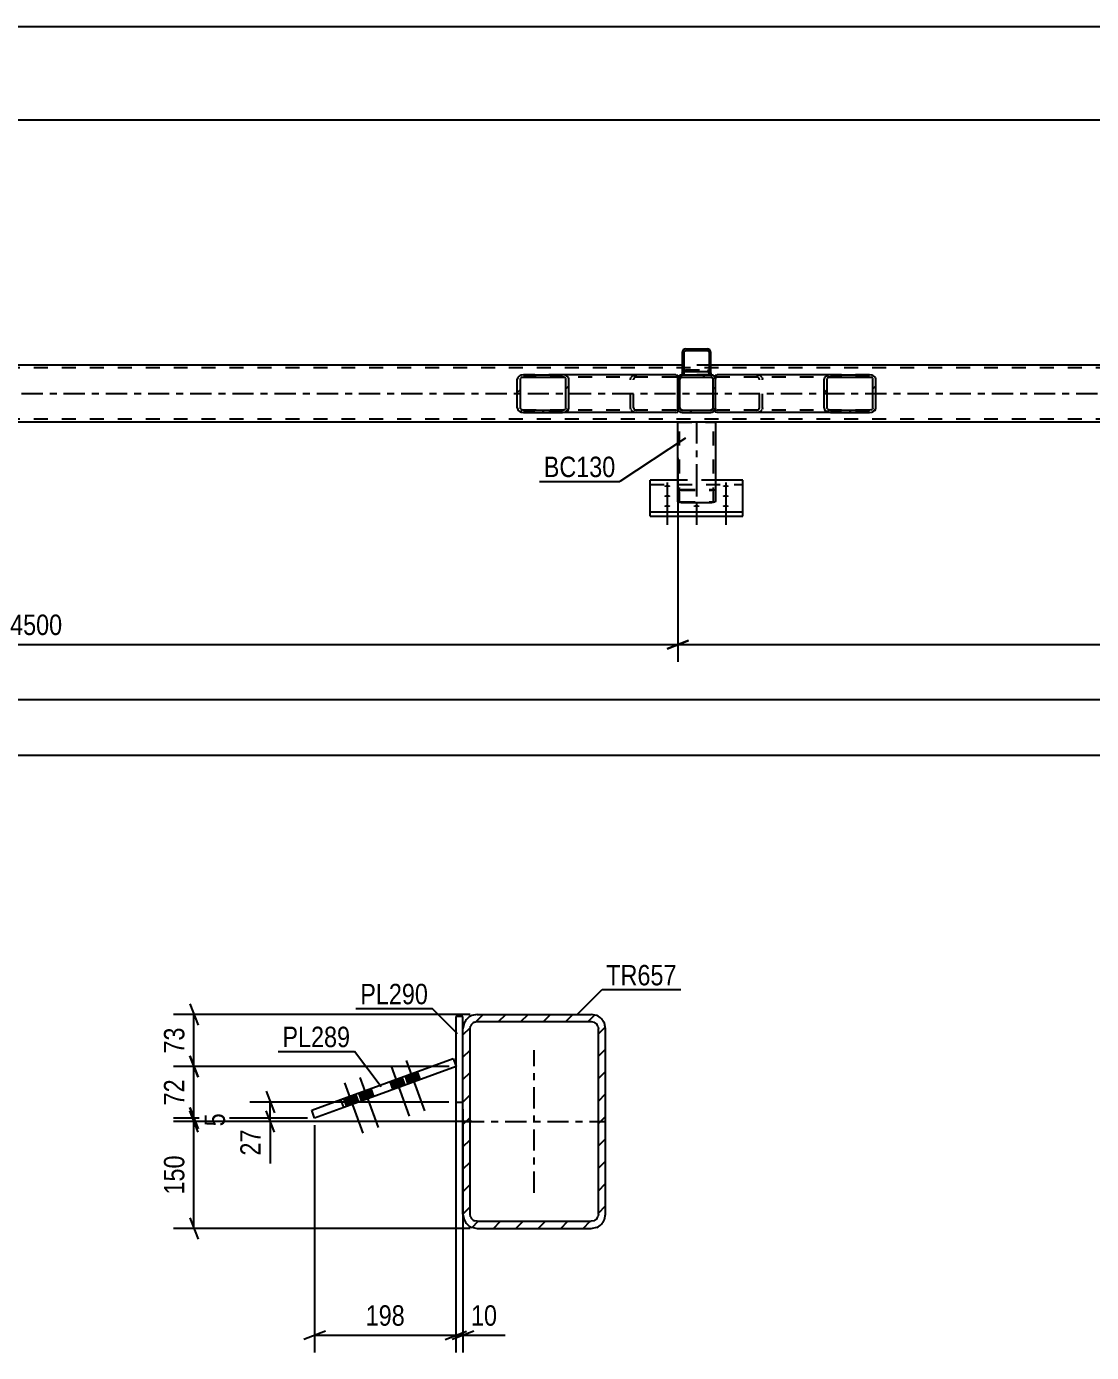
# Model space of a CAD drawing. Header units: millimetres. Extents: x -174 to 1015, y -641 to 200.
# Drawn here: x 566.7 to 716.1, y -390.1 to -204.1 of the extents above; entities that cross this region are included whole.
import ezdxf

# ---------------------------------------------------------------- set-up
doc = ezdxf.new("R2010")
doc.units = ezdxf.units.MM
doc.linetypes.add('DXK_LINE_DOT2', pattern=[3.9198, 1.9599, -1.9599])
doc.linetypes.add('DXK_LINE_DOT3', pattern=[5.9187, 2.979, -0.9799, 0.9799, -0.9799])
doc.styles.add('Arial Narrow', font='ARIALN.TTF', dxfattribs={"height": 0.2})

# ---------------------------------------------------------------- blocks, each defined once
blk = doc.blocks.new('Part-814735029-2533 - 2428')
at = {"linetype": 'Continuous'}
h = blk.add_hatch(dxfattribs=at)
h.set_pattern_fill('', scale=0.7, style=0, pattern_type=0)
h.set_pattern_definition([(45, (642.2933, -258.1836), (-1.57154, 1.57154), [])])
h.paths.add_polyline_path([(641.96, -258.23), (642.29, -258.18), (642.58, -258.04), (642.77, -257.84), (642.84, -257.59), (642.84, -253.59), (642.77, -253.35), (642.58, -253.14), (642.29, -253), (641.96, -252.95), (636.47, -252.95), (636.13, -253), (635.84, -253.14), (635.65, -253.35), (635.59, -253.59), (635.59, -257.59), (635.65, -257.84), (635.84, -258.04), (636.13, -258.18), (636.47, -258.23)])
h.paths.add_polyline_path([(636.3, -257.89), (636.16, -257.82), (636.06, -257.71), (636.03, -257.59), (636.03, -253.59), (636.06, -253.47), (636.16, -253.37), (636.3, -253.3), (636.47, -253.27), (641.96, -253.27), (642.13, -253.3), (642.27, -253.37), (642.36, -253.47), (642.4, -253.59), (642.4, -257.59), (642.36, -257.71), (642.27, -257.82), (642.13, -257.89), (641.96, -257.91), (636.47, -257.91)])
at = {"color": 2, "linetype": 'Continuous'}
for p, q in [((635.65, -253.35), (635.59, -253.59)), ((635.59, -257.59), (635.59, -253.59)), ((636.03, -253.59), (636.06, -253.47)), ((636.03, -257.59), (636.03, -253.59)), ((636.47, -252.95), (636.13, -253)), ((636.3, -253.3), (636.47, -253.27)), ((636.47, -252.95), (641.96, -252.95)), ((636.47, -253.27), (641.96, -253.27)), ((657.84, -252.95), (641.96, -252.95)), ((642.29, -253), (641.96, -252.95)), ((641.96, -253.27), (642.13, -253.3)), ((642.36, -253.47), (642.4, -253.59)), ((642.4, -257.59), (642.4, -253.59)), ((642.84, -253.59), (642.77, -253.35)), ((642.84, -257.59), (642.84, -253.59)), ((657.84, -252.95), (658.1, -252.99)), ((658.1, -252.99), (658.1, -253)), ((658.1, -253), (658.1, -253.14)), ((658.1, -253.14), (658.1, -253.59)), ((635.59, -257.59), (635.65, -257.84)), ((636.06, -257.71), (636.03, -257.59)), ((636.13, -258.18), (636.47, -258.23)), ((636.47, -257.91), (636.3, -257.89)), ((636.47, -257.91), (641.96, -257.91)), ((636.47, -258.23), (641.96, -258.23)), ((642.13, -257.89), (641.96, -257.91)), ((641.96, -258.23), (642.29, -258.18)), ((657.84, -258.23), (641.96, -258.23)), ((642.4, -257.59), (642.36, -257.71)), ((642.77, -257.84), (642.84, -257.59)), ((657.84, -258.23), (658.1, -258.2)), ((658.1, -258.2), (658.1, -257.59))]:
    blk.add_line(p, q, dxfattribs=at)
at = {"color": 7, "linetype": 'DXK_LINE_DOT2'}
for p, q in [((641.96, -252.95), (636.47, -252.95)), ((657.84, -253.27), (636.47, -253.27)), ((651.47, -253.59), (651.54, -253.35)), ((651.47, -257.59), (651.47, -253.59)), ((651.95, -253.47), (651.91, -253.59)), ((651.91, -257.59), (651.91, -253.59)), ((652.02, -253), (652.35, -252.95)), ((652.35, -253.27), (652.18, -253.3)), ((658.01, -253.3), (657.84, -253.27)), ((658.1, -253.34), (658.01, -253.3)), ((658.1, -252.99), (658.1, -252.99)), ((658.1, -253.14), (658.1, -253.34)), ((658.1, -257.59), (658.1, -253.35)), ((657.84, -257.91), (636.47, -257.91)), ((641.96, -258.23), (636.47, -258.23)), ((651.54, -257.84), (651.47, -257.59)), ((651.91, -257.59), (651.95, -257.71)), ((652.35, -258.23), (652.02, -258.18)), ((652.18, -257.89), (652.35, -257.91)), ((657.84, -257.91), (658.01, -257.89)), ((658.01, -257.89), (658.1, -257.84))]:
    blk.add_line(p, q, dxfattribs=at)
at = {"color": 2, "linetype": 'Continuous'}
for centre, radius, start, end in [((636.33, -253.78), 0.802, 104.5548, 147.5896), ((636.4, -253.68), 0.401, 104.5548, 147.5896), ((642.02, -253.68), 0.401, 32.4104, 75.4452), ((642.09, -253.78), 0.802, 32.4104, 75.4452), ((636.33, -257.41), 0.802, 212.4104, 255.4452), ((636.4, -257.5), 0.401, 212.4104, 255.4452), ((642.02, -257.5), 0.401, 284.5548, 327.5896), ((642.09, -257.41), 0.802, 284.5548, 327.5896)]:
    blk.add_arc(centre, radius, start, end, dxfattribs=at)
at = {"color": 7, "linetype": 'DXK_LINE_DOT2'}
for centre, radius, start, end in [((652.22, -253.78), 0.802, 104.5548, 147.5896), ((652.28, -253.68), 0.401, 104.5548, 147.5896), ((652.22, -257.41), 0.802, 212.4104, 255.4452), ((652.28, -257.5), 0.401, 212.4104, 255.4452)]:
    blk.add_arc(centre, radius, start, end, dxfattribs=at)
blk = doc.blocks.new('Part-814735029-2588 - 2428')
at = {"color": 2, "linetype": 'Continuous'}
for p, q in [((654.24, -272.79), (654.24, -267.74)), ((658.1, -267.74), (654.24, -267.74)), ((667.24, -267.74), (663.38, -267.74)), ((667.24, -272.79), (667.24, -267.74)), ((654.24, -272.19), (667.24, -272.19)), ((654.24, -272.79), (667.24, -272.79))]:
    blk.add_line(p, q, dxfattribs=at)
at = {"color": 7, "linetype": 'DXK_LINE_DOT2'}
for p, q in [((658.14, -267.74), (658.1, -267.74)), ((663.38, -267.74), (658.14, -267.74)), ((654.24, -268.34), (667.24, -268.34))]:
    blk.add_line(p, q, dxfattribs=at)
blk = doc.blocks.new('Bolt-814735029-2493 - 2428')
at = {"linetype": 'Continuous'}
for points in [[(656.64, -268.71), (656.55, -268.71), (656.46, -268.7), (656.38, -268.69), (656.31, -268.66), (656.26, -268.64), (656.22, -268.61), (656.2, -268.58), (656.2, -268.55), (656.22, -268.52), (656.26, -268.49), (656.31, -268.46), (656.38, -268.44), (656.46, -268.43), (656.55, -268.42), (656.64, -268.41), (656.73, -268.42), (656.82, -268.43), (656.9, -268.44), (656.97, -268.46), (657.02, -268.49), (657.06, -268.52), (657.08, -268.55), (657.08, -268.58), (657.06, -268.61), (657.02, -268.64), (656.97, -268.66), (656.9, -268.69), (656.82, -268.7), (656.73, -268.71)], [(664.84, -268.71), (664.75, -268.71), (664.66, -268.7), (664.58, -268.69), (664.51, -268.66), (664.46, -268.64), (664.42, -268.61), (664.4, -268.58), (664.4, -268.55), (664.42, -268.52), (664.46, -268.49), (664.51, -268.46), (664.58, -268.44), (664.66, -268.43), (664.75, -268.42), (664.84, -268.41), (664.93, -268.42), (665.02, -268.43), (665.1, -268.44), (665.17, -268.46), (665.22, -268.49), (665.26, -268.52), (665.28, -268.55), (665.28, -268.58), (665.26, -268.61), (665.22, -268.64), (665.17, -268.66), (665.1, -268.69), (665.02, -268.7), (664.93, -268.71)], [(656.64, -270.12), (656.55, -270.11), (656.46, -270.1), (656.38, -270.09), (656.31, -270.07), (656.26, -270.04), (656.22, -270.01), (656.2, -269.98), (656.2, -269.95), (656.22, -269.92), (656.26, -269.89), (656.31, -269.86), (656.38, -269.84), (656.46, -269.83), (656.55, -269.82), (656.64, -269.82), (656.73, -269.82), (656.82, -269.83), (656.9, -269.84), (656.97, -269.86), (657.02, -269.89), (657.06, -269.92), (657.08, -269.95), (657.08, -269.98), (657.06, -270.01), (657.02, -270.04), (656.97, -270.07), (656.9, -270.09), (656.82, -270.1), (656.73, -270.11)], [(656.64, -271.52), (656.55, -271.52), (656.46, -271.51), (656.38, -271.49), (656.31, -271.47), (656.26, -271.44), (656.22, -271.41), (656.2, -271.38), (656.2, -271.35), (656.22, -271.32), (656.26, -271.29), (656.31, -271.27), (656.38, -271.25), (656.46, -271.23), (656.55, -271.22), (656.64, -271.22), (656.73, -271.22), (656.82, -271.23), (656.9, -271.25), (656.97, -271.27), (657.02, -271.29), (657.06, -271.32), (657.08, -271.35), (657.08, -271.38), (657.06, -271.41), (657.02, -271.44), (656.97, -271.47), (656.9, -271.49), (656.82, -271.51), (656.73, -271.52)], [(660.74, -271.52), (660.65, -271.52), (660.56, -271.51), (660.48, -271.49), (660.41, -271.47), (660.36, -271.44), (660.32, -271.41), (660.3, -271.38), (660.3, -271.35), (660.32, -271.32), (660.36, -271.29), (660.41, -271.27), (660.48, -271.25), (660.56, -271.23), (660.65, -271.22), (660.74, -271.22), (660.83, -271.22), (660.92, -271.23), (661, -271.25), (661.07, -271.27), (661.12, -271.29), (661.16, -271.32), (661.18, -271.35), (661.18, -271.38), (661.16, -271.41), (661.12, -271.44), (661.07, -271.47), (661, -271.49), (660.92, -271.51), (660.83, -271.52)], [(664.84, -270.12), (664.75, -270.11), (664.66, -270.1), (664.58, -270.09), (664.51, -270.07), (664.46, -270.04), (664.42, -270.01), (664.4, -269.98), (664.4, -269.95), (664.42, -269.92), (664.46, -269.89), (664.51, -269.86), (664.58, -269.84), (664.66, -269.83), (664.75, -269.82), (664.84, -269.82), (664.93, -269.82), (665.02, -269.83), (665.1, -269.84), (665.17, -269.86), (665.22, -269.89), (665.26, -269.92), (665.28, -269.95), (665.28, -269.98), (665.26, -270.01), (665.22, -270.04), (665.17, -270.07), (665.1, -270.09), (665.02, -270.1), (664.93, -270.11)], [(664.84, -271.52), (664.75, -271.52), (664.66, -271.51), (664.58, -271.49), (664.51, -271.47), (664.46, -271.44), (664.42, -271.41), (664.4, -271.38), (664.4, -271.35), (664.42, -271.32), (664.46, -271.29), (664.51, -271.27), (664.58, -271.25), (664.66, -271.23), (664.75, -271.22), (664.84, -271.22), (664.93, -271.22), (665.02, -271.23), (665.1, -271.25), (665.17, -271.27), (665.22, -271.29), (665.26, -271.32), (665.28, -271.35), (665.28, -271.38), (665.26, -271.41), (665.22, -271.44), (665.17, -271.47), (665.1, -271.49), (665.02, -271.51), (664.93, -271.52)]]:
    blk.add_hatch(color=1, dxfattribs=at).paths.add_polyline_path(points)
at = {"color": 1, "linetype": 'Continuous'}
for p, q in [((656.64, -268.07), (656.64, -271.19)), ((656.64, -269.48), (656.64, -272.6)), ((664.84, -268.07), (664.84, -271.19)), ((664.84, -269.48), (664.84, -272.6)), ((656.64, -270.88), (656.64, -274)), ((660.74, -270.88), (660.74, -274)), ((664.84, -270.88), (664.84, -274))]:
    blk.add_line(p, q, dxfattribs=at)
at = {"color": 1, "linetype": 'DXK_LINE_DOT2'}
blk.add_line((660.74, -268.07), (660.74, -271.19), dxfattribs=at)
blk = doc.blocks.new('Part-814735029-2508 - 2428')
at = {"linetype": 'Continuous'}
h = blk.add_hatch(dxfattribs=at)
h.set_pattern_fill('', scale=0.7, style=0, pattern_type=0)
h.set_pattern_definition([(45, (685.3497, -258.1836), (-1.57154, 1.57154), [])])
h.paths.add_polyline_path([(685.01, -258.23), (685.35, -258.18), (685.63, -258.04), (685.83, -257.84), (685.89, -257.59), (685.89, -253.59), (685.83, -253.35), (685.63, -253.14), (685.35, -253), (685.01, -252.95), (679.52, -252.95), (679.19, -253), (678.9, -253.14), (678.71, -253.35), (678.64, -253.59), (678.64, -257.59), (678.71, -257.84), (678.9, -258.04), (679.19, -258.18), (679.52, -258.23)])
h.paths.add_polyline_path([(679.35, -257.89), (679.21, -257.82), (679.12, -257.71), (679.08, -257.59), (679.08, -253.59), (679.12, -253.47), (679.21, -253.37), (679.35, -253.3), (679.52, -253.27), (685.01, -253.27), (685.18, -253.3), (685.32, -253.37), (685.42, -253.47), (685.45, -253.59), (685.45, -257.59), (685.42, -257.71), (685.32, -257.82), (685.18, -257.89), (685.01, -257.91), (679.52, -257.91)])
at = {"color": 2, "linetype": 'Continuous'}
for p, q in [((663.38, -252.99), (663.64, -252.95)), ((663.38, -252.99), (663.38, -253.59)), ((679.52, -252.95), (663.64, -252.95)), ((678.71, -253.35), (678.64, -253.59)), ((678.64, -257.59), (678.64, -253.59)), ((679.08, -253.59), (679.12, -253.47)), ((679.08, -257.59), (679.08, -253.59)), ((679.52, -252.95), (679.19, -253)), ((679.35, -253.3), (679.52, -253.27)), ((679.52, -252.95), (685.01, -252.95)), ((679.52, -253.27), (685.01, -253.27)), ((685.35, -253), (685.01, -252.95)), ((685.01, -253.27), (685.18, -253.3)), ((685.42, -253.47), (685.45, -253.59)), ((685.45, -257.59), (685.45, -253.59)), ((685.89, -253.59), (685.83, -253.35)), ((685.89, -257.59), (685.89, -253.59)), ((663.38, -258.18), (663.38, -257.59)), ((663.38, -258.2), (663.38, -258.18)), ((663.64, -258.23), (663.38, -258.2)), ((679.52, -258.23), (663.64, -258.23)), ((678.64, -257.59), (678.71, -257.84)), ((679.12, -257.71), (679.08, -257.59)), ((679.19, -258.18), (679.52, -258.23)), ((679.52, -257.91), (679.35, -257.89)), ((679.52, -257.91), (685.01, -257.91)), ((679.52, -258.23), (685.01, -258.23)), ((685.18, -257.89), (685.01, -257.91)), ((685.01, -258.23), (685.35, -258.18)), ((685.45, -257.59), (685.42, -257.71)), ((685.83, -257.84), (685.89, -257.59))]:
    blk.add_line(p, q, dxfattribs=at)
at = {"color": 7, "linetype": 'DXK_LINE_DOT2'}
for p, q in [((663.38, -253.34), (663.38, -252.99)), ((663.47, -253.3), (663.38, -253.34)), ((663.38, -258.04), (663.38, -253.59)), ((663.64, -253.27), (663.47, -253.3)), ((685.01, -253.27), (663.64, -253.27)), ((669.13, -252.95), (669.46, -253)), ((669.3, -253.3), (669.13, -253.27)), ((669.57, -253.59), (669.53, -253.47)), ((669.57, -257.59), (669.57, -253.59)), ((669.94, -253.35), (670.01, -253.59)), ((670.01, -257.59), (670.01, -253.59)), ((685.01, -252.95), (679.52, -252.95)), ((663.38, -257.84), (663.47, -257.89)), ((663.47, -257.89), (663.64, -257.91)), ((685.01, -257.91), (663.64, -257.91)), ((669.13, -257.91), (669.3, -257.89)), ((669.46, -258.18), (669.13, -258.23)), ((669.53, -257.71), (669.57, -257.59)), ((670.01, -257.59), (669.94, -257.84)), ((685.01, -258.23), (679.52, -258.23))]:
    blk.add_line(p, q, dxfattribs=at)
for centre, radius, start, end in [((669.2, -253.68), 0.401, 32.4104, 75.4453), ((669.26, -253.78), 0.802, 32.4104, 75.4453), ((669.2, -257.5), 0.401, 284.5547, 327.5896), ((669.26, -257.41), 0.802, 284.5547, 327.5896)]:
    blk.add_arc(centre, radius, start, end, dxfattribs=at)
at = {"color": 2, "linetype": 'Continuous'}
for centre, radius, start, end in [((679.39, -253.78), 0.802, 104.5547, 147.5896), ((679.46, -253.68), 0.401, 104.5547, 147.5896), ((685.08, -253.68), 0.401, 32.4104, 75.4453), ((685.15, -253.78), 0.802, 32.4104, 75.4453), ((679.39, -257.41), 0.802, 212.4104, 255.4453), ((679.46, -257.5), 0.401, 212.4104, 255.4453), ((685.08, -257.5), 0.401, 284.5547, 327.5896), ((685.15, -257.41), 0.802, 284.5547, 327.5896)]:
    blk.add_arc(centre, radius, start, end, dxfattribs=at)
blk = doc.blocks.new('Part-814735029-2515 - 2428')
at = {"linetype": 'Continuous'}
h = blk.add_hatch(dxfattribs=at)
h.set_pattern_fill('', scale=0.7, style=0, pattern_type=0)
h.set_pattern_definition([(45, (662.9847, -258.1836), (-1.57154, 1.57154), [])])
h.paths.add_polyline_path([(662.74, -258.23), (662.98, -258.18), (663.19, -258.04), (663.33, -257.84), (663.38, -257.59), (663.38, -253.59), (663.33, -253.35), (663.19, -253.14), (662.98, -253), (662.74, -252.95), (658.74, -252.95), (658.49, -253), (658.29, -253.14), (658.15, -253.35), (658.1, -253.59), (658.1, -257.59), (658.15, -257.84), (658.29, -258.04), (658.49, -258.18), (658.74, -258.23)])
h.paths.add_polyline_path([(658.62, -257.89), (658.51, -257.82), (658.44, -257.71), (658.42, -257.59), (658.42, -253.59), (658.44, -253.47), (658.51, -253.37), (658.62, -253.3), (658.74, -253.27), (662.74, -253.27), (662.86, -253.3), (662.97, -253.37), (663.04, -253.47), (663.06, -253.59), (663.06, -257.59), (663.04, -257.71), (662.97, -257.82), (662.86, -257.89), (662.74, -257.91), (658.74, -257.91)])
at = {"color": 7, "linetype": 'DXK_LINE_DOT2'}
for p, q in [((658.1, -253.59), (658.15, -253.35)), ((658.1, -257.59), (658.1, -253.59)), ((658.44, -253.47), (658.42, -253.59)), ((658.42, -257.59), (658.42, -253.59)), ((658.49, -253), (658.74, -252.95)), ((658.74, -253.27), (658.62, -253.3)), ((662.74, -252.95), (658.74, -252.95)), ((658.74, -253.27), (662.74, -253.27)), ((662.74, -252.95), (662.98, -253)), ((662.86, -253.3), (662.74, -253.27)), ((663.06, -253.59), (663.04, -253.47)), ((663.06, -257.59), (663.06, -253.59)), ((663.33, -253.35), (663.38, -253.59)), ((663.38, -257.59), (663.38, -253.59)), ((658.15, -257.84), (658.1, -257.59)), ((658.42, -257.59), (658.44, -257.71)), ((658.74, -258.23), (658.49, -258.18)), ((658.62, -257.89), (658.74, -257.91)), ((658.74, -257.91), (662.74, -257.91)), ((658.74, -258.23), (662.74, -258.23)), ((662.74, -257.91), (662.86, -257.89)), ((662.98, -258.18), (662.74, -258.23)), ((663.04, -257.71), (663.06, -257.59)), ((663.38, -257.59), (663.33, -257.84))]:
    blk.add_line(p, q, dxfattribs=at)
at = {"color": 2, "linetype": 'Continuous'}
for p, q in [((658.15, -253.35), (658.1, -253.59)), ((658.1, -257.59), (658.1, -253.59)), ((658.42, -253.59), (658.44, -253.47)), ((658.42, -257.59), (658.42, -253.59)), ((658.74, -252.95), (658.49, -253)), ((658.62, -253.3), (658.74, -253.27)), ((658.74, -252.95), (662.74, -252.95)), ((658.74, -253.27), (662.74, -253.27)), ((662.98, -253), (662.74, -252.95)), ((662.74, -253.27), (662.86, -253.3)), ((663.04, -253.47), (663.06, -253.59)), ((663.06, -257.59), (663.06, -253.59)), ((663.38, -253.59), (663.33, -253.35)), ((663.38, -257.59), (663.38, -253.59)), ((658.1, -257.59), (658.15, -257.84)), ((658.44, -257.71), (658.42, -257.59)), ((658.49, -258.18), (658.74, -258.23)), ((658.74, -257.91), (658.62, -257.89)), ((658.74, -257.91), (662.74, -257.91)), ((658.74, -258.23), (662.74, -258.23)), ((662.86, -257.89), (662.74, -257.91)), ((662.74, -258.23), (662.98, -258.18)), ((663.06, -257.59), (663.04, -257.71)), ((663.33, -257.84), (663.38, -257.59))]:
    blk.add_line(p, q, dxfattribs=at)
at = {"color": 7, "linetype": 'DXK_LINE_DOT2'}
for centre, radius, start, end in [((658.74, -253.59), 0.64, 112.5, 157.5), ((658.74, -253.59), 0.32, 112.5, 157.5), ((662.74, -253.59), 0.32, 22.5, 67.5), ((662.74, -253.59), 0.64, 22.5, 67.5), ((658.74, -257.59), 0.64, 202.5, 247.5), ((658.74, -257.59), 0.32, 202.5, 247.5), ((662.74, -257.59), 0.32, 292.5, 337.5), ((662.74, -257.59), 0.64, 292.5, 337.5)]:
    blk.add_arc(centre, radius, start, end, dxfattribs=at)
at = {"color": 2, "linetype": 'Continuous'}
for centre, radius, start, end in [((658.74, -253.59), 0.64, 112.5, 157.5), ((658.74, -253.59), 0.32, 112.5, 157.5), ((662.74, -253.59), 0.32, 22.5, 67.5), ((662.74, -253.59), 0.64, 22.5, 67.5), ((658.74, -257.59), 0.64, 202.5, 247.5), ((658.74, -257.59), 0.32, 202.5, 247.5), ((662.74, -257.59), 0.32, 292.5, 337.5), ((662.74, -257.59), 0.64, 292.5, 337.5)]:
    blk.add_arc(centre, radius, start, end, dxfattribs=at)
blk = doc.blocks.new('Part-814735029-2528 - 2428')
at = {"color": 2, "linetype": 'Continuous'}
for p, q in [((658.1, -270.7), (658.1, -259.59)), ((663.38, -259.59), (663.38, -270.7)), ((658.14, -270.77), (658.1, -270.7)), ((658.24, -270.82), (658.14, -270.77)), ((658.4, -270.86), (658.24, -270.82)), ((658.58, -270.87), (658.4, -270.86)), ((658.58, -270.87), (662.9, -270.87)), ((663.08, -270.86), (662.9, -270.87)), ((663.24, -270.82), (663.08, -270.86)), ((663.34, -270.77), (663.24, -270.82)), ((663.38, -270.7), (663.34, -270.77))]:
    blk.add_line(p, q, dxfattribs=at)
at = {"color": 7, "linetype": 'DXK_LINE_DOT2'}
for p, q in [((658.1, -259.59), (663.38, -259.59)), ((658.34, -270.7), (658.34, -259.59)), ((663.14, -270.7), (663.14, -259.59)), ((658.1, -269.23), (658.14, -269.16)), ((658.14, -269.16), (658.24, -269.11)), ((658.24, -269.11), (658.4, -269.08)), ((658.36, -269.2), (658.34, -269.23)), ((658.41, -269.17), (658.36, -269.2)), ((658.4, -269.08), (658.58, -269.06)), ((658.49, -269.15), (658.41, -269.17)), ((658.58, -269.14), (658.49, -269.15)), ((658.58, -269.06), (662.9, -269.06)), ((658.58, -269.14), (662.9, -269.14)), ((662.9, -269.06), (663.08, -269.08)), ((662.99, -269.15), (662.9, -269.14)), ((663.07, -269.17), (662.99, -269.15)), ((663.07, -269.17), (663.08, -269.18)), ((663.08, -269.08), (663.24, -269.11)), ((663.08, -269.18), (663.12, -269.2)), ((663.14, -269.23), (663.12, -269.2)), ((663.24, -269.11), (663.34, -269.16)), ((663.34, -269.16), (663.38, -269.23)), ((658.34, -270.7), (658.36, -270.74)), ((658.36, -270.74), (658.41, -270.76)), ((658.41, -270.76), (658.49, -270.78)), ((658.49, -270.78), (658.58, -270.79)), ((658.58, -270.79), (662.9, -270.79)), ((662.9, -270.79), (662.99, -270.78)), ((662.99, -270.78), (663.07, -270.76)), ((663.07, -270.76), (663.12, -270.74)), ((663.12, -270.74), (663.14, -270.7))]:
    blk.add_line(p, q, dxfattribs=at)
at = {"color": 7, "linetype": 'DXK_LINE_DOT3'}
blk.add_line((660.74, -259.59), (660.74, -269.97), dxfattribs=at)
blk = doc.blocks.new('Part-814735029-2742 - 2428')
at = {"color": 7, "linetype": 'DXK_LINE_DOT2'}
for p, q in [((863.74, -251.99), (-67.26, -251.99)), ((662.74, -251.59), (658.74, -251.59)), ((863.74, -259.19), (-67.26, -259.19))]:
    blk.add_line(p, q, dxfattribs=at)
at = {"color": 2, "linetype": 'Continuous'}
for p, q in [((658.74, -251.59), (482.74, -251.59)), ((863.74, -251.59), (662.74, -251.59)), ((863.74, -259.59), (-67.26, -259.59))]:
    blk.add_line(p, q, dxfattribs=at)
at = {"color": 7, "linetype": 'DXK_LINE_DOT3'}
blk.add_line((-67.26, -255.59), (863.74, -255.59), dxfattribs=at)
blk = doc.blocks.new('Part-814735029-8054 - 2428')
at = {"linetype": 'Continuous'}
h = blk.add_hatch(dxfattribs=at)
h.set_pattern_fill('', scale=0.7, style=0, pattern_type=0)
h.set_pattern_definition([(45, (662.7397, -252.9011), (-1.5715, 1.5715), [])])
h.paths.add_polyline_path([(662.73, -252.95), (662.74, -252.9), (662.74, -249.82), (662.7, -249.63), (662.6, -249.47), (662.44, -249.37), (662.26, -249.33), (659.22, -249.33), (659.04, -249.37), (658.88, -249.47), (658.78, -249.63), (658.74, -249.82), (658.74, -252.9), (658.75, -252.95), (658.99, -252.95), (658.98, -252.9), (658.98, -249.82), (659, -249.72), (659.05, -249.64), (659.13, -249.59), (659.22, -249.57), (662.26, -249.57), (662.35, -249.59), (662.43, -249.64), (662.48, -249.72), (662.5, -249.82), (662.5, -252.9), (662.49, -252.95)])
at = {"color": 2, "linetype": 'Continuous'}
for p, q in [((658.78, -249.63), (658.74, -249.82)), ((658.74, -249.82), (658.74, -252.9)), ((658.98, -249.82), (659, -249.72)), ((658.98, -249.82), (658.98, -252.9)), ((659, -249.72), (659.05, -249.64)), ((659.22, -249.33), (659.04, -249.37)), ((659.05, -249.64), (659.13, -249.59)), ((659.13, -249.59), (659.22, -249.57)), ((659.22, -249.33), (662.26, -249.33)), ((659.22, -249.57), (662.26, -249.57)), ((662.44, -249.37), (662.26, -249.33)), ((662.26, -249.57), (662.35, -249.59)), ((662.35, -249.59), (662.43, -249.64)), ((662.43, -249.64), (662.48, -249.72)), ((662.48, -249.72), (662.5, -249.82)), ((662.5, -249.82), (662.5, -252.9)), ((662.74, -249.82), (662.7, -249.63)), ((662.74, -252.9), (662.74, -249.82)), ((659, -252.65), (658.98, -252.74)), ((659.05, -252.57), (659, -252.65)), ((659.13, -252.51), (659.05, -252.57)), ((659.22, -252.5), (659.13, -252.51)), ((659.22, -252.5), (662.26, -252.5)), ((662.35, -252.51), (662.26, -252.5)), ((662.43, -252.57), (662.35, -252.51)), ((662.48, -252.65), (662.43, -252.57)), ((662.5, -252.74), (662.48, -252.65)), ((658.74, -252.9), (658.74, -252.95)), ((658.74, -252.9), (658.75, -252.95)), ((658.75, -252.95), (658.99, -252.95)), ((658.98, -252.9), (658.99, -252.95)), ((662.5, -252.9), (662.49, -252.95)), ((662.49, -252.95), (662.73, -252.95)), ((662.73, -252.95), (662.74, -252.9)), ((662.74, -252.9), (662.74, -252.95))]:
    blk.add_line(p, q, dxfattribs=at)
at = {"color": 7, "linetype": 'DXK_LINE_DOT2'}
for p, q in [((658.74, -249.82), (658.74, -252.9)), ((658.98, -249.82), (658.98, -252.95)), ((662.5, -249.82), (662.5, -252.95)), ((662.74, -252.74), (662.74, -249.82)), ((658.74, -252.74), (658.78, -252.55)), ((659.04, -252.29), (659.22, -252.25)), ((659.22, -252.25), (662.26, -252.25)), ((662.26, -252.25), (662.44, -252.29)), ((662.7, -252.55), (662.74, -252.74)), ((662.74, -252.74), (662.74, -252.9)), ((658.99, -252.95), (658.74, -252.95)), ((662.74, -252.95), (662.49, -252.95))]:
    blk.add_line(p, q, dxfattribs=at)
at = {"color": 2, "linetype": 'Continuous'}
for centre, start, end in [((659.22, -249.81), 112.9249, 157.9205), ((662.26, -249.81), 22.0795, 67.0751)]:
    blk.add_arc(centre, 0.484, start, end, dxfattribs=at)
at = {"color": 7, "linetype": 'DXK_LINE_DOT2'}
for centre, start, end in [((659.22, -252.73), 112.9249, 157.9205), ((662.26, -252.73), 22.0795, 67.0751)]:
    blk.add_arc(centre, 0.484, start, end, dxfattribs=at)
blk = doc.blocks.new('Part-814735029-24307 - 24158')
at = {"color": 2, "linetype": 'Continuous'}
for p, q in [((610.86, -354.58), (626.62, -348.84)), ((626.62, -348.84), (627.03, -349.97)), ((627.03, -349.97), (611.27, -355.71)), ((606.76, -356.07), (610.86, -354.58)), ((611.27, -355.71), (610.86, -354.58)), ((607.17, -357.2), (606.76, -356.07)), ((611.27, -355.71), (607.17, -357.2))]:
    blk.add_line(p, q, dxfattribs=at)
at = {"color": 7, "linetype": 'DXK_LINE_DOT2'}
blk.add_line((620.99, -352.17), (620.58, -351.04), dxfattribs=at)
blk = doc.blocks.new('Part-814735029-24299 - 24158')
at = {"linetype": 'Continuous'}
h = blk.add_hatch(dxfattribs=at)
h.set_pattern_fill('', scale=0.7, style=0, pattern_type=0)
h.set_pattern_definition([(45, (627.9758, -370.666), (-1.57154, 1.57154), [])])
h.paths.add_polyline_path([(627.98, -344.67), (627.98, -370.67), (628.13, -371.43), (628.56, -372.08), (629.21, -372.51), (629.98, -372.67), (645.98, -372.67), (646.74, -372.51), (647.39, -372.08), (647.82, -371.43), (647.98, -370.67), (647.98, -344.67), (647.82, -343.9), (647.39, -343.25), (646.74, -342.82), (645.98, -342.67), (629.98, -342.67), (629.21, -342.82), (628.56, -343.25), (628.13, -343.9)])
h.paths.add_polyline_path([(629.27, -343.96), (629.59, -343.74), (629.98, -343.67), (645.98, -343.67), (646.36, -343.74), (646.68, -343.96), (646.9, -344.28), (646.98, -344.67), (646.98, -370.67), (646.9, -371.05), (646.68, -371.37), (646.36, -371.59), (645.98, -371.67), (629.98, -371.67), (629.59, -371.59), (629.27, -371.37), (629.05, -371.05), (628.98, -370.67), (628.98, -344.67), (629.05, -344.28)])
at = {"color": 2, "linetype": 'Continuous'}
for p, q in [((628.13, -343.9), (627.98, -344.67)), ((629.98, -342.67), (629.21, -342.82)), ((629.59, -343.74), (629.98, -343.67)), ((629.98, -342.67), (645.98, -342.67)), ((629.98, -343.67), (645.98, -343.67)), ((646.74, -342.82), (645.98, -342.67)), ((645.98, -343.67), (646.36, -343.74)), ((647.98, -344.67), (647.82, -343.9)), ((627.98, -370.67), (627.98, -344.67)), ((628.98, -344.67), (629.05, -344.28)), ((628.98, -370.67), (628.98, -344.67)), ((646.9, -344.28), (646.98, -344.67)), ((646.98, -370.67), (646.98, -344.67)), ((647.98, -370.67), (647.98, -344.67)), ((627.98, -370.67), (628.13, -371.43)), ((629.05, -371.05), (628.98, -370.67)), ((629.98, -371.67), (629.59, -371.59)), ((629.98, -371.67), (645.98, -371.67)), ((646.36, -371.59), (645.98, -371.67)), ((646.98, -370.67), (646.9, -371.05)), ((647.82, -371.43), (647.98, -370.67)), ((629.21, -372.51), (629.98, -372.67)), ((629.98, -372.67), (645.98, -372.67)), ((645.98, -372.67), (646.74, -372.51))]:
    blk.add_line(p, q, dxfattribs=at)
at = {"color": 7, "linetype": 'DXK_LINE_DOT3'}
for p, q in [((637.98, -367.67), (637.98, -347.67)), ((627.98, -357.67), (647.98, -357.67))]:
    blk.add_line(p, q, dxfattribs=at)
at = {"color": 2, "linetype": 'Continuous'}
for centre, radius, start, end in [((629.98, -344.67), 2, 112.5, 157.5), ((629.98, -344.67), 1, 112.5, 157.5), ((645.98, -344.67), 1, 22.5, 67.5), ((645.98, -344.67), 2, 22.5, 67.5), ((629.98, -370.67), 2, 202.5, 247.5), ((629.98, -370.67), 1, 202.5, 247.5), ((645.98, -370.67), 1, 292.5, 337.5), ((645.98, -370.67), 2, 292.5, 337.5)]:
    blk.add_arc(centre, radius, start, end, dxfattribs=at)
blk = doc.blocks.new('Part-814735029-24267 - 24158')
at = {"color": 2, "linetype": 'Continuous'}
for p, q in [((627.98, -342.94), (626.98, -342.94)), ((626.98, -342.94), (626.98, -354.94)), ((627.98, -344.66), (627.98, -342.94)), ((626.98, -354.94), (627.98, -354.94))]:
    blk.add_line(p, q, dxfattribs=at)
at = {"color": 7, "linetype": 'DXK_LINE_DOT2'}
blk.add_line((627.98, -354.94), (627.98, -344.66), dxfattribs=at)
blk = doc.blocks.new('Bolt-814735029-24342 - 24158')
at = {"linetype": 'Continuous'}
for points in [[(620.26, -352.43), (621.95, -351.82), (621.54, -350.69), (619.85, -351.31)], [(613.75, -354.8), (615.44, -354.18), (615.03, -353.06), (613.34, -353.67)], [(618.14, -353.21), (619.83, -352.59), (619.42, -351.46), (617.72, -352.08)], [(611.63, -355.57), (613.32, -354.96), (612.91, -353.83), (611.22, -354.44)]]:
    blk.add_hatch(color=1, dxfattribs=at).paths.add_polyline_path(points)
at = {"color": 1, "linetype": 'Continuous'}
for p, q in [((620.01, -349.12), (622.57, -356.17)), ((617.89, -349.89), (620.45, -356.94)), ((619.85, -351.31), (620.26, -352.43)), ((621.54, -350.69), (621.95, -351.82)), ((611.38, -352.26), (613.95, -359.31)), ((613.5, -351.49), (616.07, -358.53)), ((615.03, -353.06), (615.44, -354.18)), ((617.72, -352.08), (618.14, -353.21)), ((619.42, -351.46), (619.83, -352.59)), ((611.22, -354.44), (611.63, -355.57)), ((612.91, -353.83), (613.32, -354.96)), ((613.34, -353.67), (613.75, -354.8))]:
    blk.add_line(p, q, dxfattribs=at)
blk = doc.blocks.new('StraightDimension-814735029-21260 - 2428')
at = {"color": 7, "linetype": 'Continuous'}
blk.add_line((-81.16, -204.11), (864.74, -204.11), dxfattribs=at)
blk = doc.blocks.new('StraightDimension-814735029-2854 - 2428')
at = {"color": 7, "linetype": 'Continuous'}
for p, q in [((863.74, -260.6), (863.74, -293.2)), ((658.1, -264.61), (658.1, -293.2)), ((659.6, -290.2), (656.6, -291.4)), ((658.1, -290.8), (863.74, -290.8)), ((862.24, -291.4), (865.24, -290.2))]:
    blk.add_line(p, q, dxfattribs=at)
at = {"color": 0}
blk.add_wipeout([(765.18, -290.05), (765.18, -285.85), (756.66, -285.85), (756.66, -290.05)], dxfattribs=at)
at = {"color": 3, "style": 'Arial Narrow'}
blk.add_text('5141', height=2.863, dxfattribs=at).set_placement((757.26, -289.45))
blk = doc.blocks.new('StraightDimension-814735029-2865 - 2428')
at = {"color": 7, "linetype": 'Continuous'}
for p, q in [((478.1, -262.89), (478.1, -293.2)), ((658.1, -264.61), (658.1, -293.2)), ((479.6, -290.2), (476.6, -291.4)), ((478.1, -290.8), (658.1, -290.8)), ((656.6, -291.4), (659.6, -290.2))]:
    blk.add_line(p, q, dxfattribs=at)
at = {"color": 0}
blk.add_wipeout([(572.36, -290.05), (572.36, -285.85), (563.85, -285.85), (563.85, -290.05)], dxfattribs=at)
at = {"color": 3, "style": 'Arial Narrow'}
blk.add_text('4500', height=2.863, dxfattribs=at).set_placement((564.45, -289.45))
blk = doc.blocks.new('StraightDimension-814735029-2905 - 2428')
at = {"color": 7, "linetype": 'Continuous'}
blk.add_line((-81.16, -306.31), (864.74, -306.31), dxfattribs=at)
blk = doc.blocks.new('StraightDimension-814735029-2956 - 2428')
at = {"color": 7, "linetype": 'Continuous'}
blk.add_line((53.47, -217.22), (863.74, -217.22), dxfattribs=at)
blk = doc.blocks.new('StraightDimension-814735029-22041 - 2428')
at = {"color": 7, "linetype": 'Continuous'}
blk.add_line((-80.16, -298.49), (863.74, -298.49), dxfattribs=at)
blk = doc.blocks.new('StraightDimension-814735029-25586 - 24158')
at = {"color": 7, "linetype": 'Continuous'}
for p, q in [((625.98, -354.94), (598.1, -354.94)), ((600.35, -353.44), (601.55, -356.44)), ((600.95, -357.67), (600.95, -354.94)), ((601.55, -359.17), (600.35, -356.17)), ((626.98, -357.67), (598.1, -357.67))]:
    blk.add_line(p, q, dxfattribs=at)
at = {"color": 0}
blk.add_wipeout([(600.2, -358.19), (596, -358.19), (596, -363.05), (600.2, -363.05)], dxfattribs=at)
at = {"color": 7, "linetype": 'Continuous'}
blk.add_line((600.95, -357.67), (600.95, -363.57), dxfattribs=at)
blk.add_line((600.95, -357.67), (600.95, -363.57), dxfattribs=at)
at = {"color": 3, "style": 'Arial Narrow'}
blk.add_text('27', height=2.863, rotation=90.0002, dxfattribs=at).set_placement((599.6, -362.45))
blk = doc.blocks.new('StraightDimension-814735029-25497 - 24158')
at = {"color": 7, "linetype": 'Continuous'}
for p, q in [((589.64, -341.17), (590.84, -344.17)), ((628.98, -342.67), (587.39, -342.67)), ((590.24, -349.97), (590.24, -342.67)), ((590.84, -351.47), (589.64, -348.47)), ((626.03, -349.97), (587.39, -349.97))]:
    blk.add_line(p, q, dxfattribs=at)
at = {"color": 0}
blk.add_wipeout([(589.49, -343.89), (585.29, -343.89), (585.29, -348.75), (589.49, -348.75)], dxfattribs=at)
at = {"color": 3, "style": 'Arial Narrow'}
blk.add_text('73', height=2.863, rotation=90.0002, dxfattribs=at).set_placement((588.89, -348.15))
blk = doc.blocks.new('StraightDimension-814735029-24549 - 24158')
at = {"color": 7, "linetype": 'Continuous'}
for p, q in [((626.98, -350.99), (626.98, -390.06)), ((627.98, -355.94), (627.98, -390.06)), ((625.48, -388.26), (628.48, -387.06)), ((629.48, -387.06), (626.48, -388.26)), ((626.98, -387.66), (627.98, -387.66))]:
    blk.add_line(p, q, dxfattribs=at)
at = {"color": 0}
blk.add_wipeout([(633.36, -386.91), (633.36, -382.71), (628.5, -382.71), (628.5, -386.91)], dxfattribs=at)
at = {"color": 7, "linetype": 'Continuous'}
blk.add_line((627.98, -387.66), (633.88, -387.66), dxfattribs=at)
blk.add_line((627.98, -387.66), (633.88, -387.66), dxfattribs=at)
at = {"color": 3, "style": 'Arial Narrow'}
blk.add_text('10', height=2.863, dxfattribs=at).set_placement((629.1, -386.31))
blk = doc.blocks.new('StraightDimension-814735029-24550 - 24158')
at = {"color": 7, "linetype": 'Continuous'}
for p, q in [((626.98, -350.99), (626.98, -390.06)), ((607.17, -358.2), (607.17, -390.06)), ((608.67, -387.06), (605.67, -388.26)), ((607.17, -387.66), (626.98, -387.66)), ((625.48, -388.26), (628.48, -387.06))]:
    blk.add_line(p, q, dxfattribs=at)
at = {"color": 0}
blk.add_wipeout([(620.41, -386.91), (620.41, -382.71), (613.73, -382.71), (613.73, -386.91)], dxfattribs=at)
at = {"color": 3, "style": 'Arial Narrow'}
blk.add_text('198', height=2.863, dxfattribs=at).set_placement((614.33, -386.31))
blk = doc.blocks.new('StraightDimension-814735029-25498 - 24158')
at = {"color": 7, "linetype": 'Continuous'}
for p, q in [((589.64, -348.47), (590.84, -351.47)), ((626.03, -349.97), (587.39, -349.97)), ((590.24, -357.2), (590.24, -349.97)), ((590.84, -358.7), (589.64, -355.7)), ((606.17, -357.2), (587.39, -357.2))]:
    blk.add_line(p, q, dxfattribs=at)
at = {"color": 0}
blk.add_wipeout([(589.49, -351.15), (585.29, -351.15), (585.29, -356.01), (589.49, -356.01)], dxfattribs=at)
at = {"color": 3, "style": 'Arial Narrow'}
blk.add_text('72', height=2.863, rotation=90.0002, dxfattribs=at).set_placement((588.89, -355.41))
blk = doc.blocks.new('StraightDimension-814735029-25499 - 24158')
at = {"color": 7, "linetype": 'Continuous'}
for p, q in [((589.64, -355.7), (590.84, -358.7)), ((590.84, -359.17), (589.64, -356.17)), ((606.17, -357.2), (587.84, -357.2)), ((629.21, -357.67), (587.84, -357.67)), ((590.24, -357.67), (590.24, -357.2))]:
    blk.add_line(p, q, dxfattribs=at)
at = {"color": 0}
blk.add_wipeout([(595.19, -355.92), (590.99, -355.92), (590.99, -358.95), (595.19, -358.95)], dxfattribs=at)
at = {"color": 3, "style": 'Arial Narrow'}
blk.add_text('5', height=2.86, rotation=90.0002, dxfattribs=at).set_placement((594.59, -358.35))
blk = doc.blocks.new('StraightDimension-814735029-25500 - 24158')
at = {"color": 7, "linetype": 'Continuous'}
for p, q in [((590.84, -359.17), (589.64, -356.17)), ((629.21, -357.67), (587.39, -357.67)), ((590.24, -372.67), (590.24, -357.67)), ((589.64, -371.17), (590.84, -374.17)), ((628.98, -372.67), (587.39, -372.67))]:
    blk.add_line(p, q, dxfattribs=at)
at = {"color": 0}
blk.add_wipeout([(589.49, -361.82), (585.29, -361.82), (585.29, -368.51), (589.49, -368.51)], dxfattribs=at)
at = {"color": 3, "style": 'Arial Narrow'}
blk.add_text('150', height=2.863, rotation=90.0002, dxfattribs=at).set_placement((588.89, -367.91))
blk = doc.blocks.new('Mark-814735029-2524 - 2428')
at = {"color": 0}
blk.add_wipeout([(649.36, -267.3), (649.36, -264.3), (639.31, -264.3), (639.31, -267.3)], dxfattribs=at)
blk.add_wipeout([(649.36, -267.3), (649.36, -264.3), (639.31, -264.3), (639.31, -267.3)], dxfattribs=at)
at = {"color": 30, "linetype": 'Continuous'}
for p in [(659.17, -261.86), (638.71, -267.9)]:
    blk.add_line(p, (649.96, -267.9), dxfattribs=at)
at = {"color": 3, "style": 'Arial Narrow'}
blk.add_text('BC130', height=2.863, dxfattribs=at).set_placement((639.31, -267.3))
blk = doc.blocks.new('Mark-814735029-24506 - 24158')
at = {"color": 0}
blk.add_wipeout([(623.07, -341.23), (623.07, -338.23), (613.57, -338.23), (613.57, -341.23)], dxfattribs=at)
blk.add_wipeout([(623.07, -341.23), (623.07, -338.23), (613.57, -338.23), (613.57, -341.23)], dxfattribs=at)
at = {"color": 30, "linetype": 'Continuous'}
for p in [(612.97, -341.83), (627.21, -345.37)]:
    blk.add_line(p, (623.67, -341.83), dxfattribs=at)
at = {"color": 3, "style": 'Arial Narrow'}
blk.add_text('PL290', height=2.863, dxfattribs=at).set_placement((613.57, -341.23))
blk = doc.blocks.new('Mark-814735029-24509 - 24158')
at = {"color": 0}
blk.add_wipeout([(657.95, -338.58), (657.95, -335.58), (648.08, -335.58), (648.08, -338.58)], dxfattribs=at)
blk.add_wipeout([(657.95, -338.58), (657.95, -335.58), (648.08, -335.58), (648.08, -338.58)], dxfattribs=at)
at = {"color": 30, "linetype": 'Continuous'}
for p, q in [((643.95, -342.71), (647.48, -339.18)), ((647.48, -339.18), (658.55, -339.18))]:
    blk.add_line(p, q, dxfattribs=at)
at = {"color": 3, "style": 'Arial Narrow'}
blk.add_text('TR657', height=2.863, dxfattribs=at).set_placement((648.08, -338.58))
blk = doc.blocks.new('Mark-814735029-24512 - 24158')
at = {"color": 0}
blk.add_wipeout([(612.15, -347.24), (612.15, -344.24), (602.65, -344.24), (602.65, -347.24)], dxfattribs=at)
blk.add_wipeout([(612.15, -347.24), (612.15, -344.24), (602.65, -344.24), (602.65, -347.24)], dxfattribs=at)
at = {"color": 30, "linetype": 'Continuous'}
for p in [(602.05, -347.84), (616.49, -352.82)]:
    blk.add_line(p, (612.75, -347.84), dxfattribs=at)
at = {"color": 3, "style": 'Arial Narrow'}
blk.add_text('PL289', height=2.863, dxfattribs=at).set_placement((602.65, -347.24))

msp = doc.modelspace()

# ---------------------------------------------------------------- block references
for name in ['StraightDimension-814735029-21260 - 2428', 'Part-814735029-8054 - 2428', 'Part-814735029-2742 - 2428', 'Part-814735029-2533 - 2428', 'Part-814735029-2515 - 2428', 'Part-814735029-2508 - 2428', 'Part-814735029-2528 - 2428', 'Part-814735029-2588 - 2428', 'Bolt-814735029-2493 - 2428', 'Part-814735029-24267 - 24158', 'Part-814735029-24299 - 24158', 'Part-814735029-24307 - 24158', 'Bolt-814735029-24342 - 24158']:
    msp.add_blockref(name, (0, 0))

# ---------------------------------------------------------------- next in the draw order: block references
for name in ['StraightDimension-814735029-2956 - 2428', 'StraightDimension-814735029-2854 - 2428', 'Mark-814735029-24509 - 24158', 'StraightDimension-814735029-25497 - 24158', 'StraightDimension-814735029-25586 - 24158']:
    msp.add_blockref(name, (0, 0))

# ---------------------------------------------------------------- next in the draw order: block references
for name in ['StraightDimension-814735029-2865 - 2428', 'Mark-814735029-24506 - 24158', 'StraightDimension-814735029-24549 - 24158']:
    msp.add_blockref(name, (0, 0))

# ---------------------------------------------------------------- next in the draw order: block references
for name in ['StraightDimension-814735029-2905 - 2428', 'StraightDimension-814735029-24550 - 24158']:
    msp.add_blockref(name, (0, 0))

# ---------------------------------------------------------------- next in the draw order: block references
for name in ['StraightDimension-814735029-22041 - 2428', 'StraightDimension-814735029-25498 - 24158']:
    msp.add_blockref(name, (0, 0))

# ---------------------------------------------------------------- next in the draw order: block references
for name in ['Mark-814735029-2524 - 2428', 'Mark-814735029-24512 - 24158', 'StraightDimension-814735029-25499 - 24158']:
    msp.add_blockref(name, (0, 0))

# ---------------------------------------------------------------- next in the draw order: block references
msp.add_blockref('StraightDimension-814735029-25500 - 24158', (0, 0))

doc.saveas('drawing.dxf')
